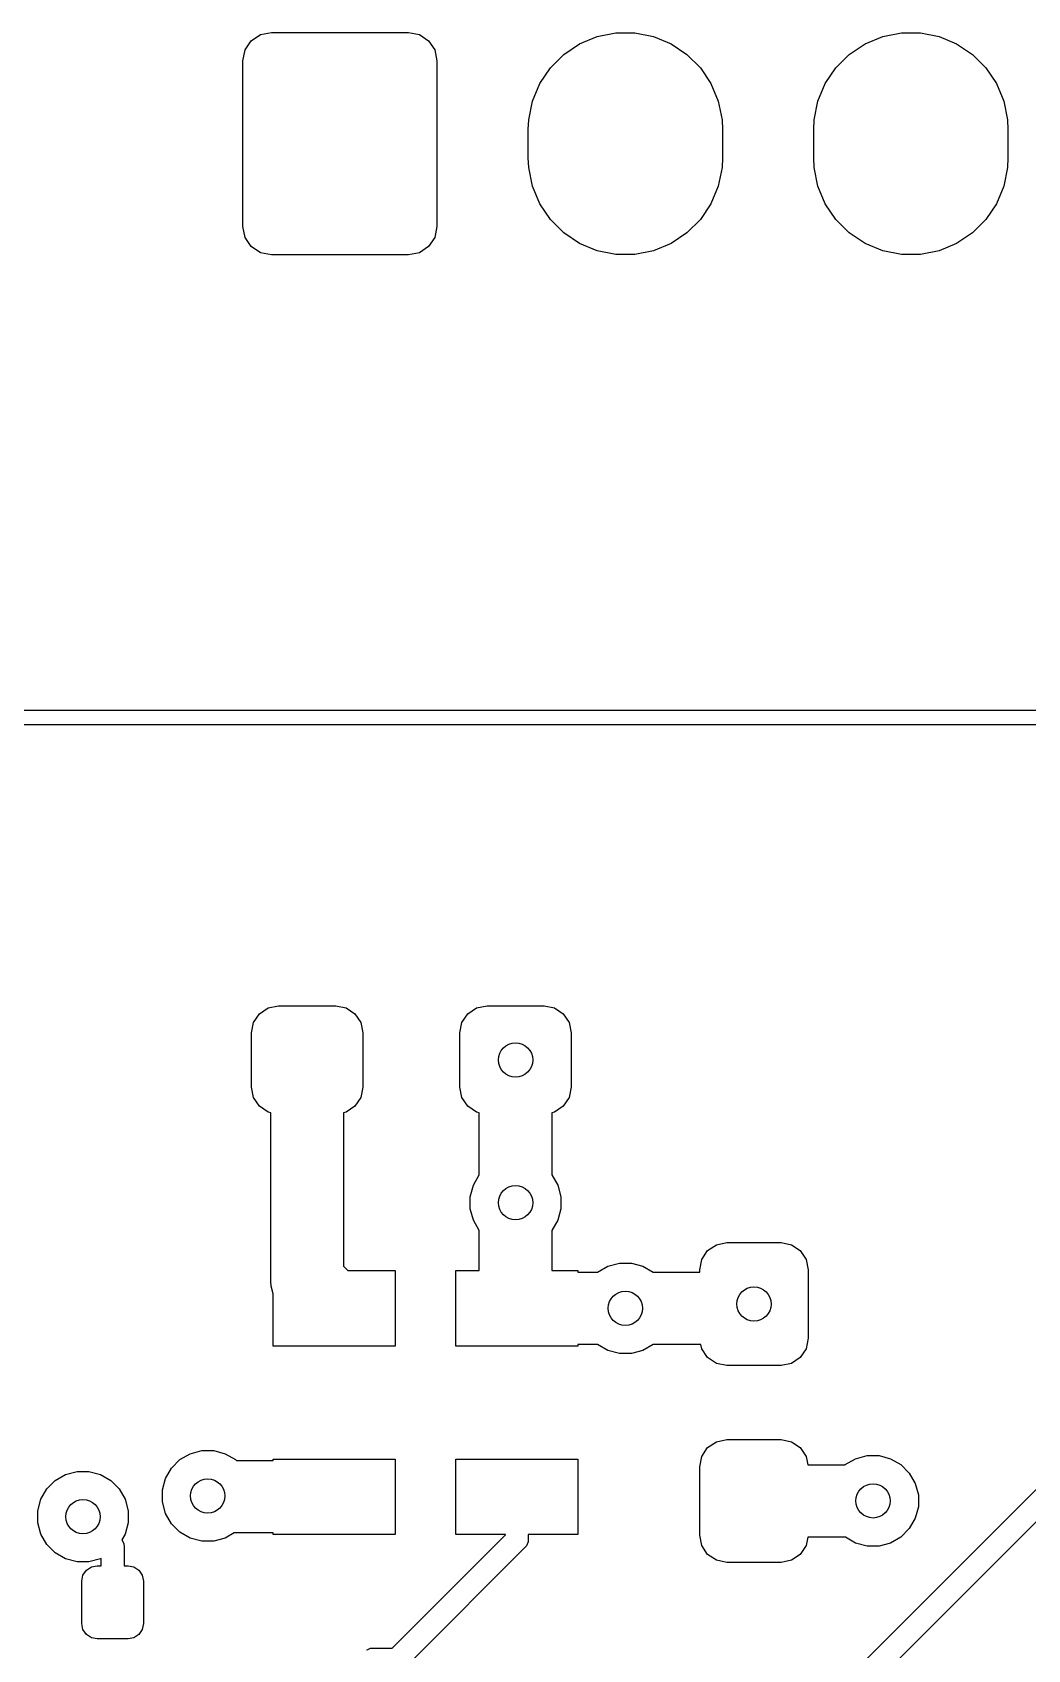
# Model space of a CAD drawing. Extents: x 0.98 to 8.13, y -3.46 to -0.83.
# Drawn here: x 5.701 to 6.044, y -1.571 to -1.014 of the extents above; entities that cross this region are included whole.
import ezdxf

# ---------------------------------------------------------------- set-up
doc = ezdxf.new("R2010")
doc.units = 0
doc.header["$MEASUREMENT"] = 0
doc.layers.add('BLACK', color=7, linetype='CONTINUOUS')

msp = doc.modelspace()

# ---------------------------------------------------------------- linework, layer by layer
at = {"layer": 'BLACK', "linetype": 'CONTINUOUS'}
for p, q in [((5.7765, -1.01666), (5.7797, -1.01453)), ((5.7797, -1.01453), (5.78346, -1.01378)), ((5.78346, -1.01378), (5.83071, -1.01378)), ((5.83071, -1.01378), (5.83448, -1.01453)), ((5.83448, -1.01453), (5.83767, -1.01666)), ((5.8958, -1.01522), (5.90223, -1.01394)), ((5.90223, -1.01394), (5.90879, -1.01394)), ((5.90879, -1.01394), (5.91523, -1.01522)), ((5.99422, -1.01522), (6.00066, -1.01394)), ((6.00066, -1.01394), (6.00722, -1.01394)), ((6.00722, -1.01394), (6.01365, -1.01522)), ((5.77362, -1.02362), (5.77437, -1.01986)), ((5.77437, -1.01986), (5.7765, -1.01666)), ((5.83767, -1.01666), (5.8398, -1.01986)), ((5.8398, -1.01986), (5.84055, -1.02362)), ((5.88428, -1.02138), (5.88974, -1.01773)), ((5.88974, -1.01773), (5.8958, -1.01522)), ((5.91523, -1.01522), (5.92129, -1.01773)), ((5.92129, -1.01773), (5.92674, -1.02138)), ((5.98271, -1.02138), (5.98816, -1.01773)), ((5.98816, -1.01773), (5.99422, -1.01522)), ((6.01365, -1.01522), (6.01971, -1.01773)), ((6.01971, -1.01773), (6.02517, -1.02138)), ((5.77362, -1.08071), (5.77362, -1.02362)), ((5.84055, -1.02362), (5.84055, -1.08071)), ((5.876, -1.03147), (5.87964, -1.02601)), ((5.87964, -1.02601), (5.88428, -1.02138)), ((5.92674, -1.02138), (5.93138, -1.02601)), ((5.93138, -1.02601), (5.93502, -1.03147)), ((5.97442, -1.03147), (5.97807, -1.02601)), ((5.97807, -1.02601), (5.98271, -1.02138)), ((6.02517, -1.02138), (6.02981, -1.02601)), ((6.02981, -1.02601), (6.03345, -1.03147)), ((5.87349, -1.03753), (5.876, -1.03147)), ((5.93502, -1.03147), (5.93754, -1.03753)), ((5.97191, -1.03753), (5.97442, -1.03147)), ((6.03345, -1.03147), (6.03596, -1.03753)), ((5.87221, -1.04396), (5.87349, -1.03753)), ((5.93754, -1.03753), (5.93882, -1.04396)), ((5.97063, -1.04396), (5.97191, -1.03753)), ((6.03596, -1.03753), (6.03724, -1.04396)), ((5.87205, -1.04724), (5.87221, -1.04396)), ((5.87205, -1.05709), (5.87205, -1.04724)), ((5.93882, -1.04396), (5.93898, -1.04724)), ((5.93898, -1.04724), (5.93898, -1.05709)), ((5.97047, -1.04724), (5.97063, -1.04396)), ((5.97047, -1.05709), (5.97047, -1.04724)), ((6.03724, -1.04396), (6.0374, -1.04724)), ((6.0374, -1.04724), (6.0374, -1.05709)), ((5.87221, -1.06037), (5.87205, -1.05709)), ((5.93898, -1.05709), (5.93882, -1.06037)), ((5.97063, -1.06037), (5.97047, -1.05709)), ((6.0374, -1.05709), (6.03724, -1.06037)), ((5.87349, -1.0668), (5.87221, -1.06037)), ((5.93882, -1.06037), (5.93754, -1.0668)), ((5.97191, -1.0668), (5.97063, -1.06037)), ((6.03724, -1.06037), (6.03596, -1.0668)), ((5.876, -1.07286), (5.87349, -1.0668)), ((5.93754, -1.0668), (5.93502, -1.07286)), ((5.97442, -1.07286), (5.97191, -1.0668)), ((6.03596, -1.0668), (6.03345, -1.07286)), ((5.87964, -1.07832), (5.876, -1.07286)), ((5.93502, -1.07286), (5.93138, -1.07832)), ((5.97807, -1.07832), (5.97442, -1.07286)), ((6.03345, -1.07286), (6.02981, -1.07832)), ((5.77437, -1.08448), (5.77362, -1.08071)), ((5.84055, -1.08071), (5.8398, -1.08448)), ((5.88428, -1.08296), (5.87964, -1.07832)), ((5.93138, -1.07832), (5.92674, -1.08296)), ((5.98271, -1.08296), (5.97807, -1.07832)), ((6.02981, -1.07832), (6.02517, -1.08296)), ((5.7765, -1.08767), (5.77437, -1.08448)), ((5.8398, -1.08448), (5.83767, -1.08767)), ((5.88974, -1.0866), (5.88428, -1.08296)), ((5.8958, -1.08911), (5.88974, -1.0866)), ((5.92129, -1.0866), (5.91523, -1.08911)), ((5.92674, -1.08296), (5.92129, -1.0866)), ((5.98816, -1.0866), (5.98271, -1.08296)), ((5.99422, -1.08911), (5.98816, -1.0866)), ((6.01971, -1.0866), (6.01365, -1.08911)), ((6.02517, -1.08296), (6.01971, -1.0866)), ((5.7797, -1.0898), (5.7765, -1.08767)), ((5.78346, -1.09055), (5.7797, -1.0898)), ((5.83071, -1.09055), (5.78346, -1.09055)), ((5.83448, -1.0898), (5.83071, -1.09055)), ((5.83767, -1.08767), (5.83448, -1.0898)), ((5.90223, -1.09039), (5.8958, -1.08911)), ((5.90879, -1.09039), (5.90223, -1.09039)), ((5.91523, -1.08911), (5.90879, -1.09039)), ((6.00066, -1.09039), (5.99422, -1.08911)), ((6.00722, -1.09039), (6.00066, -1.09039)), ((6.01365, -1.08911), (6.00722, -1.09039)), ((5.6651, -1.2475), (6.24016, -1.2475)), ((6.23912, -1.2525), (5.6651, -1.2525)), ((5.78237, -1.35012), (5.78595, -1.34941)), ((5.78595, -1.34941), (5.80563, -1.34941)), ((5.80563, -1.34941), (5.80921, -1.35012)), ((5.85422, -1.35012), (5.8578, -1.34941)), ((5.8578, -1.34941), (5.87748, -1.34941)), ((5.87748, -1.34941), (5.88106, -1.35012)), ((5.77731, -1.35518), (5.77934, -1.35215)), ((5.77934, -1.35215), (5.78237, -1.35012)), ((5.80921, -1.35012), (5.81225, -1.35215)), ((5.81225, -1.35215), (5.81427, -1.35518)), ((5.84916, -1.35518), (5.85119, -1.35215)), ((5.85119, -1.35215), (5.85422, -1.35012)), ((5.88106, -1.35012), (5.8841, -1.35215)), ((5.8841, -1.35215), (5.88612, -1.35518)), ((5.7766, -1.35876), (5.77731, -1.35518)), ((5.7766, -1.37746), (5.7766, -1.35876)), ((5.81427, -1.35518), (5.81498, -1.35876)), ((5.81498, -1.35876), (5.81498, -1.37746)), ((5.84845, -1.35876), (5.84916, -1.35518)), ((5.84845, -1.37746), (5.84845, -1.35876)), ((5.88612, -1.35518), (5.88683, -1.35876)), ((5.88683, -1.35876), (5.88683, -1.37746)), ((5.77731, -1.38104), (5.7766, -1.37746)), ((5.77934, -1.38407), (5.77731, -1.38104)), ((5.81427, -1.38104), (5.81225, -1.38407)), ((5.81498, -1.37746), (5.81427, -1.38104)), ((5.84916, -1.38104), (5.84845, -1.37746)), ((5.85119, -1.38407), (5.84916, -1.38104)), ((5.88612, -1.38104), (5.8841, -1.38407)), ((5.88683, -1.37746), (5.88612, -1.38104)), ((5.78237, -1.3861), (5.77934, -1.38407)), ((5.78329, -1.38628), (5.78237, -1.3861)), ((5.78329, -1.44442), (5.78329, -1.38628)), ((5.80921, -1.3861), (5.80829, -1.38628)), ((5.80829, -1.38628), (5.80829, -1.43924)), ((5.81225, -1.38407), (5.80921, -1.3861)), ((5.85422, -1.3861), (5.85119, -1.38407)), ((5.85514, -1.38628), (5.85422, -1.3861)), ((5.85514, -1.40775), (5.85514, -1.38628)), ((5.88106, -1.3861), (5.88014, -1.38628)), ((5.88014, -1.38628), (5.88014, -1.40775)), ((5.8841, -1.38407), (5.88106, -1.3861)), ((5.85309, -1.4113), (5.85514, -1.40775)), ((5.88014, -1.40775), (5.88219, -1.4113)), ((5.85203, -1.41527), (5.85309, -1.4113)), ((5.85203, -1.41938), (5.85203, -1.41527)), ((5.88219, -1.4113), (5.88326, -1.41527)), ((5.88326, -1.41527), (5.88326, -1.41938)), ((5.85309, -1.42335), (5.85203, -1.41938)), ((5.88326, -1.41938), (5.88219, -1.42335)), ((5.85514, -1.4269), (5.85309, -1.42335)), ((5.85514, -1.44074), (5.85514, -1.4269)), ((5.88219, -1.42335), (5.88014, -1.4269)), ((5.88014, -1.4269), (5.88014, -1.44074)), ((5.93386, -1.43384), (5.9369, -1.43181)), ((5.9369, -1.43181), (5.94048, -1.4311)), ((5.94048, -1.4311), (5.95918, -1.4311)), ((5.95918, -1.4311), (5.96276, -1.43181)), ((5.96276, -1.43181), (5.96579, -1.43384)), ((5.89949, -1.43919), (5.90346, -1.43813)), ((5.90346, -1.43813), (5.90757, -1.43813)), ((5.90757, -1.43813), (5.91154, -1.43919)), ((5.93113, -1.44045), (5.93184, -1.43687)), ((5.93184, -1.43687), (5.93386, -1.43384)), ((5.96579, -1.43384), (5.96782, -1.43687)), ((5.96782, -1.43687), (5.96853, -1.44045)), ((5.80829, -1.43924), (5.80979, -1.44074)), ((5.80979, -1.44074), (5.82611, -1.44074)), ((5.82611, -1.44074), (5.82611, -1.46674)), ((5.84711, -1.46674), (5.84711, -1.44074)), ((5.84711, -1.44074), (5.85514, -1.44074)), ((5.88014, -1.44074), (5.88911, -1.44074)), ((5.88911, -1.44074), (5.88911, -1.44124)), ((5.88911, -1.44124), (5.89594, -1.44124)), ((5.89594, -1.44124), (5.89949, -1.43919)), ((5.91154, -1.43919), (5.91509, -1.44124)), ((5.91509, -1.44124), (5.93113, -1.44124)), ((5.93113, -1.44124), (5.93113, -1.44045)), ((5.96853, -1.44045), (5.96853, -1.46407)), ((5.7834, -1.44605), (5.78329, -1.44442)), ((5.78411, -1.44872), (5.7834, -1.44605)), ((5.78411, -1.46674), (5.78411, -1.44872)), ((5.89594, -1.46624), (5.88911, -1.46624)), ((5.88911, -1.46624), (5.88911, -1.46674)), ((5.89949, -1.46829), (5.89594, -1.46624)), ((5.91509, -1.46624), (5.91154, -1.46829)), ((5.93156, -1.46624), (5.91509, -1.46624)), ((5.93184, -1.46765), (5.93156, -1.46624)), ((5.96853, -1.46407), (5.96782, -1.46765)), ((5.82611, -1.46674), (5.78411, -1.46674)), ((5.88911, -1.46674), (5.84711, -1.46674)), ((5.90346, -1.46935), (5.89949, -1.46829)), ((5.90757, -1.46935), (5.90346, -1.46935)), ((5.91154, -1.46829), (5.90757, -1.46935)), ((5.93386, -1.47069), (5.93184, -1.46765)), ((5.9369, -1.47271), (5.93386, -1.47069)), ((5.96579, -1.47069), (5.96276, -1.47271)), ((5.96782, -1.46765), (5.96579, -1.47069)), ((5.94048, -1.47343), (5.9369, -1.47271)), ((5.95918, -1.47343), (5.94048, -1.47343)), ((5.96276, -1.47271), (5.95918, -1.47343)), ((5.93386, -1.50175), (5.9369, -1.49973)), ((5.9369, -1.49973), (5.94048, -1.49902)), ((5.94048, -1.49902), (5.95918, -1.49902)), ((5.95918, -1.49902), (5.96276, -1.49973)), ((5.96276, -1.49973), (5.96579, -1.50175)), ((5.75193, -1.50592), (5.75549, -1.50386)), ((5.75549, -1.50386), (5.75946, -1.5028)), ((5.75946, -1.5028), (5.76358, -1.5028)), ((5.76358, -1.5028), (5.76755, -1.50386)), ((5.76755, -1.50386), (5.77111, -1.50592)), ((5.93113, -1.50837), (5.93184, -1.50479)), ((5.93184, -1.50479), (5.93386, -1.50175)), ((5.96579, -1.50175), (5.96782, -1.50479)), ((5.96782, -1.50479), (5.96839, -1.50768)), ((5.98131, -1.50763), (5.98487, -1.50558)), ((5.98487, -1.50558), (5.98884, -1.50451)), ((5.98884, -1.50451), (5.99295, -1.50451)), ((5.99295, -1.50451), (5.99692, -1.50558)), ((5.99692, -1.50558), (6.00048, -1.50763)), ((5.70892, -1.5131), (5.71248, -1.51104)), ((5.71248, -1.51104), (5.71645, -1.50998)), ((5.71645, -1.50998), (5.72056, -1.50998)), ((5.72056, -1.50998), (5.72453, -1.51104)), ((5.72453, -1.51104), (5.72809, -1.5131)), ((5.74697, -1.51238), (5.74903, -1.50882)), ((5.74903, -1.50882), (5.75193, -1.50592)), ((5.77111, -1.50592), (5.77139, -1.5062)), ((5.77139, -1.5062), (5.78411, -1.5062)), ((5.78411, -1.5062), (5.78411, -1.5057)), ((5.78411, -1.5057), (5.82611, -1.5057)), ((5.82611, -1.5057), (5.82611, -1.5317)), ((5.84711, -1.5317), (5.84711, -1.5057)), ((5.84711, -1.5057), (5.88911, -1.5057)), ((5.88911, -1.5057), (5.88911, -1.5317)), ((5.93113, -1.53199), (5.93113, -1.50837)), ((5.96839, -1.50768), (5.98126, -1.50768)), ((5.98126, -1.50768), (5.98131, -1.50763)), ((6.00048, -1.50763), (6.00339, -1.51054)), ((6.00339, -1.51054), (6.00544, -1.5141)), ((5.70395, -1.51956), (5.70601, -1.516)), ((5.70601, -1.516), (5.70892, -1.5131)), ((5.72809, -1.5131), (5.731, -1.516)), ((5.731, -1.516), (5.73305, -1.51956)), ((5.74591, -1.51636), (5.74697, -1.51238)), ((5.74591, -1.52047), (5.74591, -1.51636)), ((5.96294, -1.60039), (6.05037, -1.51296)), ((6.00544, -1.5141), (6.00651, -1.51807)), ((5.70289, -1.52354), (5.70395, -1.51956)), ((5.73305, -1.51956), (5.73412, -1.52354)), ((5.74697, -1.52444), (5.74591, -1.52047)), ((6.05478, -1.51969), (5.96735, -1.60711)), ((6.00651, -1.52218), (6.00544, -1.52615)), ((6.00651, -1.51807), (6.00651, -1.52218)), ((5.70289, -1.52765), (5.70289, -1.52354)), ((5.70395, -1.53162), (5.70289, -1.52765)), ((5.73412, -1.52765), (5.73305, -1.53162)), ((5.73412, -1.52354), (5.73412, -1.52765)), ((5.74903, -1.528), (5.74697, -1.52444)), ((6.00544, -1.52615), (6.00339, -1.52971)), ((5.70601, -1.53518), (5.70395, -1.53162)), ((5.73305, -1.53162), (5.73194, -1.53355)), ((5.75193, -1.53091), (5.74903, -1.528)), ((5.75549, -1.53296), (5.75193, -1.53091)), ((5.75946, -1.53402), (5.75549, -1.53296)), ((5.76755, -1.53296), (5.76358, -1.53402)), ((5.77059, -1.5312), (5.76755, -1.53296)), ((5.78411, -1.5312), (5.77059, -1.5312)), ((5.78411, -1.5317), (5.78411, -1.5312)), ((5.82611, -1.5317), (5.78411, -1.5317)), ((5.82514, -1.57087), (5.86418, -1.53183)), ((5.86418, -1.5317), (5.84711, -1.5317)), ((5.86418, -1.53183), (5.86418, -1.5317)), ((5.87205, -1.53346), (5.87198, -1.53423)), ((5.88911, -1.5317), (5.87205, -1.5317)), ((5.87205, -1.5317), (5.87205, -1.53346)), ((5.93184, -1.53557), (5.93113, -1.53199)), ((5.96839, -1.53268), (5.96782, -1.53557)), ((5.9814, -1.53268), (5.96839, -1.53268)), ((5.98487, -1.53468), (5.9814, -1.53268)), ((6.00048, -1.53262), (5.99692, -1.53468)), ((6.00339, -1.52971), (6.00048, -1.53262)), ((5.70892, -1.53808), (5.70601, -1.53518)), ((5.71248, -1.54014), (5.70892, -1.53808)), ((5.73194, -1.53355), (5.73201, -1.53364)), ((5.73201, -1.53364), (5.73254, -1.53491)), ((5.73254, -1.53491), (5.7326, -1.53506)), ((5.7326, -1.53506), (5.73268, -1.53583)), ((5.73268, -1.53583), (5.73268, -1.54252)), ((5.76358, -1.53402), (5.75946, -1.53402)), ((5.8709, -1.53624), (5.83234, -1.5748)), ((5.87139, -1.53565), (5.8709, -1.53624)), ((5.87198, -1.53423), (5.87139, -1.53565)), ((5.93386, -1.5386), (5.93184, -1.53557)), ((5.9369, -1.54063), (5.93386, -1.5386)), ((5.96579, -1.5386), (5.96276, -1.54063)), ((5.96782, -1.53557), (5.96579, -1.5386)), ((5.98884, -1.53574), (5.98487, -1.53468)), ((5.99295, -1.53574), (5.98884, -1.53574)), ((5.99692, -1.53468), (5.99295, -1.53574)), ((5.71645, -1.5412), (5.71248, -1.54014)), ((5.72056, -1.5412), (5.71645, -1.5412)), ((5.71851, -1.5458), (5.71967, -1.54408)), ((5.71967, -1.54408), (5.72139, -1.54292)), ((5.72453, -1.54014), (5.72056, -1.5412)), ((5.72139, -1.54292), (5.72343, -1.54252)), ((5.72343, -1.54252), (5.7248, -1.54252)), ((5.7248, -1.53998), (5.72453, -1.54014)), ((5.7248, -1.54252), (5.7248, -1.53998)), ((5.73268, -1.54252), (5.73406, -1.54252)), ((5.73406, -1.54252), (5.73609, -1.54292)), ((5.73609, -1.54292), (5.73781, -1.54408)), ((5.73781, -1.54408), (5.73897, -1.5458)), ((5.94048, -1.54134), (5.9369, -1.54063)), ((5.95918, -1.54134), (5.94048, -1.54134)), ((5.96276, -1.54063), (5.95918, -1.54134)), ((5.71811, -1.54783), (5.71851, -1.5458)), ((5.71811, -1.5624), (5.71811, -1.54783)), ((5.73897, -1.5458), (5.73937, -1.54783)), ((5.73937, -1.54783), (5.73937, -1.5624)), ((5.71851, -1.56444), (5.71811, -1.5624)), ((5.71967, -1.56616), (5.71851, -1.56444)), ((5.72139, -1.56731), (5.71967, -1.56616)), ((5.73781, -1.56616), (5.73609, -1.56731)), ((5.73897, -1.56444), (5.73781, -1.56616)), ((5.73937, -1.5624), (5.73897, -1.56444)), ((5.72343, -1.56772), (5.72139, -1.56731)), ((5.73406, -1.56772), (5.72343, -1.56772)), ((5.73609, -1.56731), (5.73406, -1.56772)), ((5.81624, -1.57153), (5.81666, -1.57135)), ((5.81666, -1.57135), (5.81766, -1.57094)), ((5.81766, -1.57094), (5.81843, -1.57087)), ((5.81843, -1.57087), (5.82514, -1.57087))]:
    msp.add_line(p, q, dxfattribs=at)
at = {"layer": 'BLACK'}
for centre in [(5.86764, -1.36811), (5.86764, -1.41732), (5.90551, -1.45374), (5.94983, -1.45226), (5.76152, -1.51841), (5.99089, -1.52013), (5.7185, -1.52559)]:
    msp.add_circle(centre, 0.00591, dxfattribs=at)

doc.saveas('drawing.dxf')
